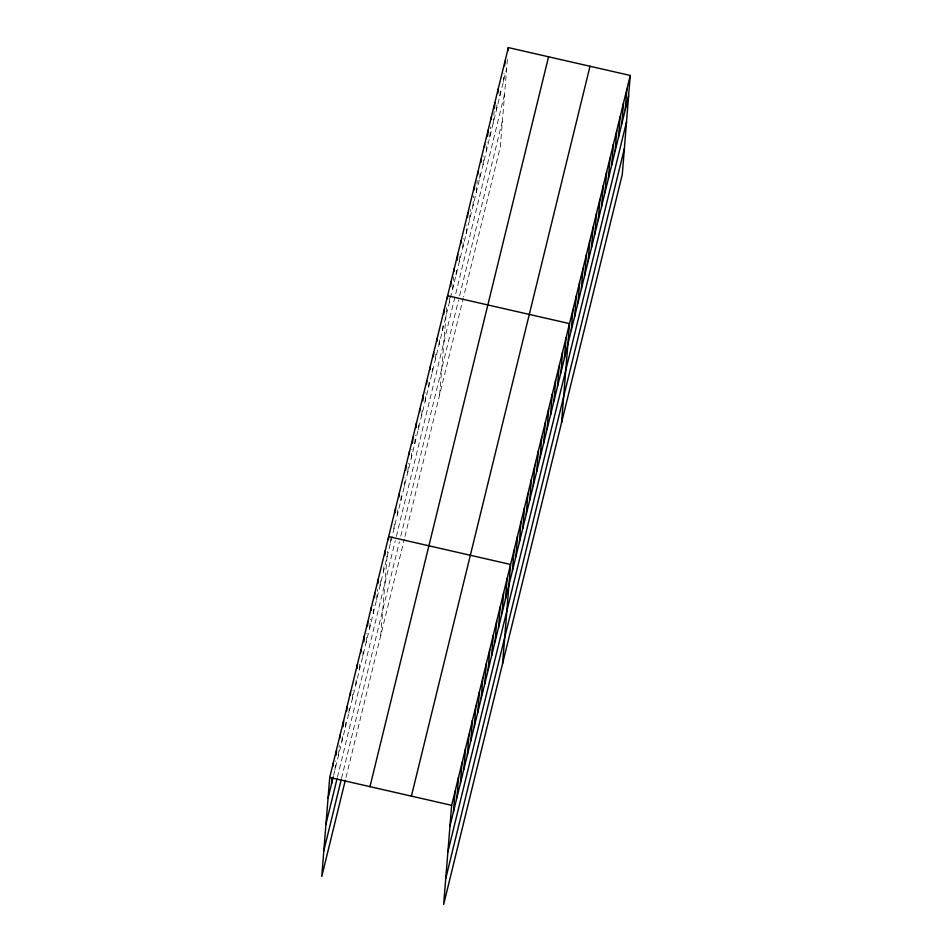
<?xml version="1.0" encoding="UTF-8"?>
<svg xmlns="http://www.w3.org/2000/svg" width="952" height="952" viewBox="0 0 952 952"><rect width="100%" height="100%" fill="white"/><g stroke="black" fill="none" stroke-linecap="round" stroke-linejoin="round"><path stroke-width="0.71" stroke-dasharray="4.76 3.57" d="M334.997 769.74L335.711 760.898M338.472 755.567L339.293 745.261M341.935 741.394L342.53 734.04M345.397 727.233L345.993 719.867M348.872 713.06L349.336 707.169M352.335 698.899L353.049 690.069M355.798 684.726L356.393 677.372M359.392 669.089L359.856 663.199M362.736 656.392L363.331 649.026M366.199 642.219L366.913 633.389M369.673 628.058L370.376 619.228M373.136 613.885L373.85 605.055M376.599 599.724L377.432 589.419M380.074 585.551L380.657 578.197M383.537 571.378L384.132 564.024M380.693 635.686L387.476 551.327M390.475 543.045L390.832 538.63M393.938 528.884L394.533 521.517M397.4 514.711L397.995 507.356M400.875 500.538L401.47 493.184M404.338 486.377L405.052 477.547M407.801 472.204L408.515 463.374M411.276 458.043L411.99 449.213M414.739 443.87L415.453 435.04M418.214 429.709L418.797 422.343M421.677 415.536L422.272 408.182M425.139 401.363L425.853 392.533M428.614 387.202L429.078 381.312M432.077 373.029L432.553 367.139M435.54 358.868L436.135 351.502M439.015 344.695L439.598 337.341M442.478 330.534L443.073 323.168M439.634 394.83L446.655 307.532M449.32 302.569L449.915 295.215M452.688 288.789L453.64 277.008M456.067 274.997L456.662 267.643M459.435 261.217L459.911 255.326M462.815 247.425L463.529 238.595M466.183 233.645L466.897 224.815M469.562 219.852L470.383 209.547M472.93 206.072L473.763 195.767M476.309 192.28L477.25 180.511M479.677 178.5L480.272 171.134M483.057 164.708L483.771 155.878M486.424 150.928L487.138 142.098M489.804 137.136L490.625 126.83M493.172 123.355L494.124 111.574M496.551 109.563L497.146 102.209M499.919 95.783L500.395 89.893M503.299 81.991L504.013 73.161M507.38 59.381L500.359 146.679L463.588 296.953M333.617 775.404L506.666 68.211M337.425 777.213L395.318 540.605M396.365 536.357L504.584 94.105M341.518 778.391L399.412 541.783M400.804 536.119L458.578 299.999M459.59 295.87L502.442 120.785M346.016 777.367L404.267 539.344M404.957 536.511L463.243 298.333"/><path stroke-width="1.43" d="M630.248 75.458L451.641 805.321L443.668 904.4L622.275 174.537L630.248 75.458L508.332 47.6L329.725 777.463L321.752 876.542L345.326 780.2M331.534 783.901L332.01 778.01M332.95 766.241L333.188 763.29M336.187 755.019L336.544 750.604M339.888 737.907L340.126 734.956M343.113 726.673L343.589 720.795M346.707 711.037L347.063 706.622M350.288 695.4L350.526 692.461M357.107 668.53L357.464 664.115M360.689 652.893L360.927 649.954M363.914 641.672L364.39 635.781M367.508 626.035L367.865 621.62M371.09 610.387L371.328 607.447M374.433 597.701L374.79 593.274M377.908 583.528L378.265 579.113M384.846 555.194L385.191 550.78M388.428 539.558L388.666 536.607L510.581 564.465L502.608 663.544M395.247 512.688L395.592 508.273M398.828 497.051L399.067 494.1M405.647 470.181L405.992 465.766M409.229 454.544L409.467 451.605M412.454 443.323L412.93 437.432M416.048 427.686L416.405 423.259M419.63 412.037L419.868 409.098M422.855 400.816L423.331 394.925M426.567 383.704L426.805 380.764M430.03 369.543L430.268 366.591M433.374 356.845L433.731 352.43M436.968 341.197L437.206 338.257M443.775 314.338L444.132 309.924M447.369 298.702L447.607 295.751L569.522 323.609L561.549 422.688M450.617 286.385L450.974 281.97M454.116 271.13L454.354 268.178M457.246 260.277L457.722 254.398M460.863 243.557L461.101 240.606M467.492 217.449L467.848 213.034M474.239 189.876L474.596 185.461M477.725 174.621L477.963 171.681M480.986 162.304L481.224 159.365M484.473 147.048L484.711 144.109M487.614 136.207L488.09 130.317M491.22 119.476L491.458 116.537M494.362 108.635L494.838 102.745M497.848 93.379L498.205 88.964M504.596 65.807L504.953 61.392M508.094 50.539L508.332 47.6M453.45 811.758L455.115 791.16M456.924 797.597L458.578 776.987M460.387 783.425L462.041 762.814M463.85 769.252L465.516 748.653M467.325 755.091L468.979 734.48M470.788 740.918L472.442 720.319M474.251 726.757L475.917 706.146M477.725 712.584L479.38 691.973M481.188 698.423L482.842 677.812M484.651 684.25L486.317 663.639M488.126 670.077L489.78 649.478M491.589 655.916L493.243 635.305M495.052 641.743L496.718 621.144M498.527 627.582L500.181 606.971M501.99 613.409L503.644 592.798M505.452 599.236L507.118 578.637M512.39 570.902L514.056 550.304M515.865 556.741L517.519 536.131M519.328 542.569L520.982 521.958M522.791 528.408L524.457 507.797M526.266 514.235L527.92 493.624M529.728 500.062L531.383 479.463M533.191 485.901L534.857 465.29M536.666 471.728L538.32 451.129M540.129 457.567L541.783 436.956M543.592 443.394L545.258 422.783M547.067 429.221L548.721 408.622M550.53 415.06L552.184 394.449M553.993 400.887L555.659 380.288M557.467 386.726L559.121 366.115M560.93 372.553L562.584 351.942M564.393 358.392L566.059 337.781M571.236 330.427L572.902 309.828M574.615 316.647L576.269 296.036M577.983 302.855L579.649 282.256M581.363 289.075L583.017 268.464M584.73 275.283L586.396 254.684M588.11 261.502L589.764 240.892M591.478 247.71L593.144 227.111M594.857 233.93L596.511 213.319M598.225 220.138L599.891 199.539M601.605 206.358L603.259 185.747M604.972 192.566L606.638 171.967M608.352 178.786L610.006 158.175M611.719 164.994L613.385 144.395M615.099 151.213L616.753 130.602M618.467 137.421L620.133 116.822M621.846 123.641L623.5 103.03M625.214 109.849L626.88 89.25M328.071 798.073L333.271 776.82M325.977 823.968L337.079 778.629M323.835 850.648L341.173 779.807M369.959 786.661L548.566 56.799M411.407 796.134L590.014 66.259M449.987 825.931L628.594 96.069M447.904 851.826L626.511 121.963M445.75 878.506L624.357 148.643M329.725 777.463L451.641 805.321"/></g></svg>
